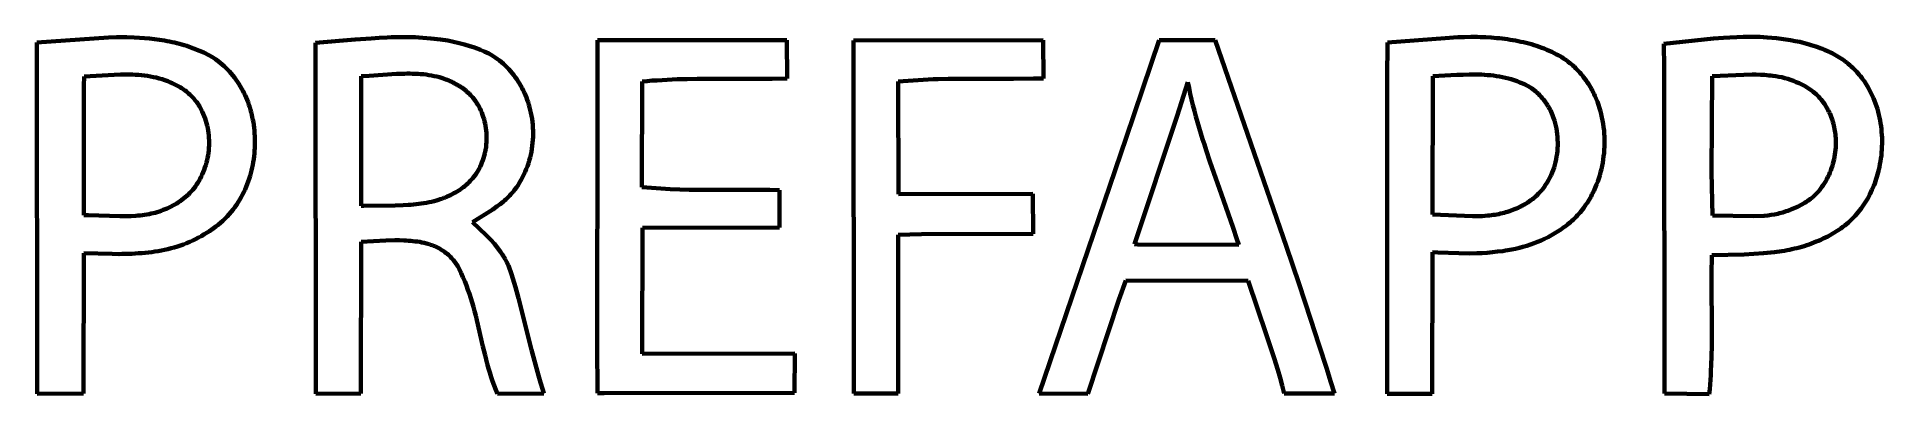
# Model space of a CAD drawing. Header units: millimetres. Extents: x 0.5 to 18.2, y 3.8 to 7.2.
import ezdxf

# ---------------------------------------------------------------- set-up
doc = ezdxf.new("R2010")
doc.units = ezdxf.units.MM
doc.layers.add('color#209bd8ff', color=7, linetype='CONTINUOUS', lineweight=100)

msp = doc.modelspace()

# ---------------------------------------------------------------- linework, layer by layer
at = {"layer": 'color#209bd8ff'}
for p, q in [((0.471, 7.166), (1.157, 7.215)), ((0.474, 3.795), (0.471, 7.166)), ((1.157, 7.215), (1.236, 7.217)), ((1.236, 7.217), (1.333, 7.216)), ((1.333, 7.216), (1.406, 7.214)), ((1.406, 7.214), (1.455, 7.212)), ((1.455, 7.212), (1.503, 7.208)), ((1.503, 7.208), (1.552, 7.204)), ((1.552, 7.204), (1.6, 7.198)), ((1.6, 7.198), (1.648, 7.192)), ((1.648, 7.192), (1.696, 7.184)), ((1.696, 7.184), (1.72, 7.18)), ((1.72, 7.18), (1.744, 7.175)), ((1.744, 7.175), (1.768, 7.17)), ((1.768, 7.17), (1.791, 7.165)), ((1.791, 7.165), (1.815, 7.159)), ((1.815, 7.159), (1.839, 7.153)), ((1.839, 7.153), (1.862, 7.146)), ((1.862, 7.146), (1.885, 7.14)), ((1.885, 7.14), (1.909, 7.133)), ((1.909, 7.133), (1.932, 7.125)), ((1.932, 7.125), (2.072, 7.07)), ((3.144, 7.162), (3.525, 7.194)), ((3.147, 3.796), (3.144, 7.162)), ((3.525, 7.194), (3.678, 7.206)), ((3.678, 7.206), (3.755, 7.21)), ((3.755, 7.21), (3.831, 7.214)), ((3.831, 7.214), (3.869, 7.216)), ((3.869, 7.216), (3.908, 7.217)), ((3.908, 7.217), (3.946, 7.217)), ((3.946, 7.217), (3.984, 7.218)), ((3.984, 7.218), (4.022, 7.218)), ((4.022, 7.218), (4.06, 7.217)), ((4.06, 7.217), (4.099, 7.216)), ((4.099, 7.216), (4.137, 7.214)), ((4.137, 7.214), (4.175, 7.212)), ((4.175, 7.212), (4.213, 7.209)), ((4.213, 7.209), (4.252, 7.206)), ((4.252, 7.206), (4.342, 7.195)), ((4.342, 7.195), (4.414, 7.184)), ((4.414, 7.184), (4.467, 7.173)), ((4.467, 7.173), (4.521, 7.161)), ((4.521, 7.161), (4.573, 7.148)), ((4.573, 7.148), (4.626, 7.132)), ((4.626, 7.132), (4.66, 7.121)), ((4.66, 7.121), (4.694, 7.108)), ((4.694, 7.108), (4.728, 7.095)), ((4.728, 7.095), (4.762, 7.081)), ((4.762, 7.081), (4.784, 7.071)), ((5.848, 7.19), (7.667, 7.187)), ((5.848, 6.489), (5.848, 7.19)), ((7.667, 7.187), (7.67, 6.82)), ((8.305, 7.186), (10.125, 7.189)), ((8.307, 3.797), (8.305, 7.186)), ((10.125, 7.189), (10.127, 6.822)), ((10.921, 6.252), (11.237, 7.188)), ((11.237, 7.188), (11.776, 7.19)), ((11.776, 7.19), (12.459, 5.206)), ((13.424, 6.819), (13.427, 7.167)), ((13.427, 7.167), (13.981, 7.209)), ((13.981, 7.209), (14.104, 7.216)), ((14.104, 7.216), (14.166, 7.218)), ((14.166, 7.218), (14.227, 7.219)), ((14.227, 7.219), (14.289, 7.219)), ((14.289, 7.219), (14.32, 7.218)), ((14.32, 7.218), (14.372, 7.216)), ((14.372, 7.216), (14.424, 7.213)), ((14.424, 7.213), (14.476, 7.209)), ((14.476, 7.209), (14.502, 7.207)), ((14.502, 7.207), (14.528, 7.204)), ((14.528, 7.204), (14.554, 7.201)), ((14.554, 7.201), (14.58, 7.197)), ((14.58, 7.197), (14.605, 7.193)), ((14.605, 7.193), (14.631, 7.189)), ((14.631, 7.189), (14.657, 7.185)), ((14.657, 7.185), (14.683, 7.18)), ((14.683, 7.18), (14.708, 7.174)), ((14.708, 7.174), (14.733, 7.168)), ((14.733, 7.168), (14.759, 7.162)), ((14.759, 7.162), (14.784, 7.156)), ((14.784, 7.156), (14.809, 7.149)), ((14.809, 7.149), (14.834, 7.141)), ((14.834, 7.141), (14.859, 7.133)), ((14.859, 7.133), (14.883, 7.125)), ((14.883, 7.125), (14.908, 7.116)), ((14.908, 7.116), (14.932, 7.107)), ((14.932, 7.107), (14.956, 7.097)), ((14.956, 7.097), (14.98, 7.087)), ((14.98, 7.087), (15.004, 7.076)), ((16.08, 7.154), (16.555, 7.203)), ((16.081, 6.923), (16.08, 7.154)), ((16.555, 7.203), (16.651, 7.211)), ((16.651, 7.211), (16.714, 7.214)), ((16.714, 7.214), (16.778, 7.217)), ((16.778, 7.217), (16.841, 7.219)), ((16.841, 7.219), (16.905, 7.22)), ((16.905, 7.22), (16.937, 7.22)), ((16.937, 7.22), (16.969, 7.219)), ((16.969, 7.219), (17.001, 7.219)), ((17.001, 7.219), (17.069, 7.215)), ((17.069, 7.215), (17.114, 7.212)), ((17.114, 7.212), (17.159, 7.208)), ((17.159, 7.208), (17.205, 7.202)), ((17.205, 7.202), (17.25, 7.196)), ((17.25, 7.196), (17.295, 7.189)), ((17.295, 7.189), (17.339, 7.18)), ((17.339, 7.18), (17.384, 7.171)), ((17.384, 7.171), (17.406, 7.166)), ((17.406, 7.166), (17.428, 7.16)), ((17.428, 7.16), (17.45, 7.154)), ((17.45, 7.154), (17.472, 7.148)), ((17.472, 7.148), (17.493, 7.141)), ((17.493, 7.141), (17.515, 7.135)), ((17.515, 7.135), (17.537, 7.127)), ((17.537, 7.127), (17.558, 7.12)), ((17.558, 7.12), (17.579, 7.112)), ((17.579, 7.112), (17.601, 7.104)), ((17.601, 7.104), (17.622, 7.095)), ((17.622, 7.095), (17.643, 7.086)), ((17.643, 7.086), (17.66, 7.079)), ((2.072, 7.07), (2.12, 7.046)), ((2.12, 7.046), (2.157, 7.025)), ((2.157, 7.025), (2.184, 7.007)), ((2.184, 7.007), (2.209, 6.988)), ((2.209, 6.988), (2.229, 6.972)), ((2.229, 6.972), (2.248, 6.956)), ((2.248, 6.956), (2.267, 6.94)), ((2.267, 6.94), (2.285, 6.923)), ((2.285, 6.923), (2.302, 6.905)), ((2.302, 6.905), (2.319, 6.887)), ((4.784, 7.071), (4.806, 7.059)), ((4.806, 7.059), (4.828, 7.047)), ((4.828, 7.047), (4.849, 7.035)), ((4.849, 7.035), (4.869, 7.021)), ((4.869, 7.021), (4.889, 7.007)), ((4.889, 7.007), (4.909, 6.992)), ((4.909, 6.992), (4.928, 6.977)), ((4.928, 6.977), (4.947, 6.961)), ((4.947, 6.961), (4.965, 6.944)), ((4.965, 6.944), (4.982, 6.927)), ((4.982, 6.927), (4.999, 6.909)), ((4.999, 6.909), (5.015, 6.891)), ((15.004, 7.076), (15.027, 7.064)), ((15.027, 7.064), (15.051, 7.052)), ((15.051, 7.052), (15.067, 7.043)), ((15.067, 7.043), (15.084, 7.034)), ((15.084, 7.034), (15.1, 7.024)), ((15.1, 7.024), (15.116, 7.014)), ((15.116, 7.014), (15.132, 7.003)), ((15.132, 7.003), (15.148, 6.992)), ((15.148, 6.992), (15.163, 6.981)), ((15.163, 6.981), (15.178, 6.969)), ((15.178, 6.969), (15.192, 6.957)), ((15.192, 6.957), (15.207, 6.944)), ((15.207, 6.944), (15.221, 6.931)), ((15.221, 6.931), (15.234, 6.918)), ((15.234, 6.918), (15.248, 6.905)), ((15.248, 6.905), (15.261, 6.891)), ((16.085, 3.799), (16.081, 6.923)), ((17.66, 7.079), (17.677, 7.071)), ((17.677, 7.071), (17.693, 7.063)), ((17.693, 7.063), (17.71, 7.054)), ((17.71, 7.054), (17.726, 7.045)), ((17.726, 7.045), (17.742, 7.036)), ((17.742, 7.036), (17.758, 7.026)), ((17.758, 7.026), (17.774, 7.016)), ((17.774, 7.016), (17.79, 7.006)), ((17.79, 7.006), (17.805, 6.995)), ((17.805, 6.995), (17.82, 6.984)), ((17.82, 6.984), (17.834, 6.973)), ((17.834, 6.973), (17.849, 6.961)), ((17.849, 6.961), (17.863, 6.949)), ((17.863, 6.949), (17.877, 6.937)), ((17.877, 6.937), (17.891, 6.924)), ((17.891, 6.924), (17.904, 6.911)), ((17.904, 6.911), (17.917, 6.898)), ((0.923, 6.749), (0.922, 5.51)), ((0.925, 6.841), (0.923, 6.749)), ((1.04, 6.847), (0.925, 6.841)), ((1.214, 6.857), (1.04, 6.847)), ((1.273, 6.859), (1.214, 6.857)), ((1.302, 6.859), (1.273, 6.859)), ((1.331, 6.859), (1.302, 6.859)), ((1.36, 6.859), (1.331, 6.859)), ((1.389, 6.858), (1.36, 6.859)), ((1.418, 6.857), (1.389, 6.858)), ((1.446, 6.855), (1.418, 6.857)), ((1.475, 6.852), (1.446, 6.855)), ((1.504, 6.849), (1.475, 6.852)), ((1.532, 6.845), (1.504, 6.849)), ((1.56, 6.84), (1.532, 6.845)), ((1.589, 6.835), (1.56, 6.84)), ((1.617, 6.829), (1.589, 6.835)), ((1.645, 6.821), (1.617, 6.829)), ((1.672, 6.813), (1.645, 6.821)), ((1.7, 6.804), (1.672, 6.813)), ((1.727, 6.794), (1.7, 6.804)), ((1.754, 6.782), (1.727, 6.794)), ((1.768, 6.777), (1.754, 6.782)), ((1.781, 6.771), (1.768, 6.777)), ((1.794, 6.764), (1.781, 6.771)), ((1.807, 6.758), (1.794, 6.764)), ((1.82, 6.751), (1.807, 6.758)), ((1.833, 6.744), (1.82, 6.751)), ((1.845, 6.736), (1.833, 6.744)), ((1.858, 6.728), (1.845, 6.736)), ((1.87, 6.72), (1.858, 6.728)), ((2.319, 6.887), (2.335, 6.869)), ((2.335, 6.869), (2.351, 6.849)), ((2.351, 6.849), (2.366, 6.83)), ((2.366, 6.83), (2.381, 6.81)), ((2.381, 6.81), (2.395, 6.79)), ((2.395, 6.79), (2.409, 6.769)), ((2.409, 6.769), (2.422, 6.748)), ((2.422, 6.748), (2.434, 6.726)), ((3.66, 6.847), (3.582, 6.843)), ((3.582, 6.843), (3.583, 5.599)), ((3.92, 6.865), (3.66, 6.847)), ((3.972, 6.867), (3.92, 6.865)), ((3.998, 6.867), (3.972, 6.867)), ((4.024, 6.868), (3.998, 6.867)), ((4.05, 6.868), (4.024, 6.868)), ((4.076, 6.867), (4.05, 6.868)), ((4.102, 6.866), (4.076, 6.867)), ((4.128, 6.865), (4.102, 6.866)), ((4.153, 6.863), (4.128, 6.865)), ((4.179, 6.861), (4.153, 6.863)), ((4.205, 6.858), (4.179, 6.861)), ((4.231, 6.854), (4.205, 6.858)), ((4.256, 6.849), (4.231, 6.854)), ((4.282, 6.844), (4.256, 6.849)), ((4.307, 6.839), (4.282, 6.844)), ((4.333, 6.832), (4.307, 6.839)), ((4.363, 6.823), (4.333, 6.832)), ((4.378, 6.818), (4.363, 6.823)), ((4.393, 6.812), (4.378, 6.818)), ((4.407, 6.807), (4.393, 6.812)), ((4.422, 6.801), (4.407, 6.807)), ((4.437, 6.794), (4.422, 6.801)), ((4.451, 6.788), (4.437, 6.794)), ((4.465, 6.781), (4.451, 6.788)), ((4.479, 6.774), (4.465, 6.781)), ((4.493, 6.766), (4.479, 6.774)), ((4.507, 6.758), (4.493, 6.766)), ((4.521, 6.75), (4.507, 6.758)), ((4.534, 6.742), (4.521, 6.75)), ((4.547, 6.733), (4.534, 6.742)), ((4.56, 6.724), (4.547, 6.733)), ((5.015, 6.891), (5.031, 6.872)), ((5.031, 6.872), (5.047, 6.853)), ((5.047, 6.853), (5.061, 6.833)), ((5.061, 6.833), (5.076, 6.813)), ((5.076, 6.813), (5.089, 6.792)), ((5.089, 6.792), (5.102, 6.772)), ((5.102, 6.772), (5.114, 6.75)), ((5.114, 6.75), (5.126, 6.729)), ((5.126, 6.729), (5.137, 6.707)), ((6.277, 6.792), (6.276, 5.779)), ((6.325, 6.796), (6.277, 6.792)), ((6.373, 6.8), (6.325, 6.796)), ((6.421, 6.803), (6.373, 6.8)), ((6.469, 6.806), (6.421, 6.803)), ((6.517, 6.809), (6.469, 6.806)), ((6.565, 6.811), (6.517, 6.809)), ((6.613, 6.813), (6.565, 6.811)), ((6.709, 6.815), (6.613, 6.813)), ((6.805, 6.817), (6.709, 6.815)), ((6.949, 6.818), (6.805, 6.817)), ((7.526, 6.818), (6.949, 6.818)), ((7.67, 6.82), (7.526, 6.818)), ((8.782, 6.795), (8.734, 6.791)), ((8.734, 6.791), (8.738, 5.711)), ((8.83, 6.799), (8.782, 6.795)), ((8.878, 6.803), (8.83, 6.799)), ((8.926, 6.806), (8.878, 6.803)), ((8.974, 6.809), (8.926, 6.806)), ((9.022, 6.811), (8.974, 6.809)), ((9.07, 6.813), (9.022, 6.811)), ((9.118, 6.814), (9.07, 6.813)), ((9.214, 6.817), (9.118, 6.814)), ((9.31, 6.818), (9.214, 6.817)), ((9.839, 6.818), (9.31, 6.818)), ((10.031, 6.82), (9.839, 6.818)), ((10.127, 6.822), (10.031, 6.82)), ((11.512, 6.786), (11.412, 6.462)), ((11.524, 6.73), (11.512, 6.786)), ((11.536, 6.675), (11.524, 6.73)), ((13.424, 3.796), (13.424, 6.819)), ((13.862, 6.842), (13.86, 5.515)), ((14.095, 6.855), (13.862, 6.842)), ((14.154, 6.857), (14.095, 6.855)), ((14.212, 6.859), (14.154, 6.857)), ((14.242, 6.859), (14.212, 6.859)), ((14.271, 6.859), (14.242, 6.859)), ((14.3, 6.859), (14.271, 6.859)), ((14.329, 6.858), (14.3, 6.859)), ((14.359, 6.856), (14.329, 6.858)), ((14.388, 6.854), (14.359, 6.856)), ((14.417, 6.852), (14.388, 6.854)), ((14.445, 6.848), (14.417, 6.852)), ((14.474, 6.844), (14.445, 6.848)), ((14.503, 6.84), (14.474, 6.844)), ((14.531, 6.834), (14.503, 6.84)), ((14.56, 6.828), (14.531, 6.834)), ((14.588, 6.821), (14.56, 6.828)), ((14.616, 6.813), (14.588, 6.821)), ((14.644, 6.804), (14.616, 6.813)), ((14.672, 6.794), (14.644, 6.804)), ((14.699, 6.783), (14.672, 6.794)), ((14.716, 6.777), (14.699, 6.783)), ((14.732, 6.77), (14.716, 6.777)), ((14.748, 6.762), (14.732, 6.77)), ((14.764, 6.754), (14.748, 6.762)), ((14.779, 6.746), (14.764, 6.754)), ((14.794, 6.737), (14.779, 6.746)), ((14.809, 6.727), (14.794, 6.737)), ((14.823, 6.717), (14.809, 6.727)), ((15.261, 6.891), (15.274, 6.877)), ((15.274, 6.877), (15.286, 6.863)), ((15.286, 6.863), (15.299, 6.848)), ((15.299, 6.848), (15.31, 6.833)), ((15.31, 6.833), (15.322, 6.818)), ((15.322, 6.818), (15.333, 6.802)), ((15.333, 6.802), (15.344, 6.787)), ((15.344, 6.787), (15.355, 6.771)), ((15.355, 6.771), (15.365, 6.755)), ((15.365, 6.755), (15.375, 6.738)), ((15.375, 6.738), (15.384, 6.722)), ((16.544, 6.844), (16.537, 5.922)), ((16.846, 6.857), (16.544, 6.844)), ((16.926, 6.858), (16.846, 6.857)), ((16.966, 6.858), (16.926, 6.858)), ((17.006, 6.857), (16.966, 6.858)), ((17.046, 6.855), (17.006, 6.857)), ((17.066, 6.853), (17.046, 6.855)), ((17.086, 6.851), (17.066, 6.853)), ((17.106, 6.849), (17.086, 6.851)), ((17.126, 6.846), (17.106, 6.849)), ((17.155, 6.842), (17.126, 6.846)), ((17.184, 6.838), (17.155, 6.842)), ((17.212, 6.832), (17.184, 6.838)), ((17.24, 6.825), (17.212, 6.832)), ((17.268, 6.817), (17.24, 6.825)), ((17.296, 6.808), (17.268, 6.817)), ((17.323, 6.798), (17.296, 6.808)), ((17.35, 6.787), (17.323, 6.798)), ((17.376, 6.775), (17.35, 6.787)), ((17.402, 6.762), (17.376, 6.775)), ((17.428, 6.749), (17.402, 6.762)), ((17.453, 6.734), (17.428, 6.749)), ((17.477, 6.718), (17.453, 6.734)), ((17.917, 6.898), (17.93, 6.884)), ((17.93, 6.884), (17.942, 6.87)), ((17.942, 6.87), (17.954, 6.856)), ((17.954, 6.856), (17.966, 6.842)), ((17.966, 6.842), (17.978, 6.827)), ((17.978, 6.827), (17.989, 6.812)), ((17.989, 6.812), (18, 6.797)), ((18, 6.797), (18.01, 6.782)), ((18.01, 6.782), (18.02, 6.766)), ((18.02, 6.766), (18.03, 6.75)), ((18.03, 6.75), (18.04, 6.734)), ((18.04, 6.734), (18.053, 6.709)), ((1.882, 6.712), (1.87, 6.72)), ((1.893, 6.704), (1.882, 6.712)), ((1.905, 6.695), (1.893, 6.704)), ((1.916, 6.686), (1.905, 6.695)), ((1.927, 6.676), (1.916, 6.686)), ((1.938, 6.667), (1.927, 6.676)), ((1.949, 6.657), (1.938, 6.667)), ((1.959, 6.647), (1.949, 6.657)), ((1.969, 6.636), (1.959, 6.647)), ((1.979, 6.625), (1.969, 6.636)), ((1.988, 6.614), (1.979, 6.625)), ((1.997, 6.603), (1.988, 6.614)), ((2.006, 6.592), (1.997, 6.603)), ((2.015, 6.58), (2.006, 6.592)), ((2.023, 6.568), (2.015, 6.58)), ((2.031, 6.556), (2.023, 6.568)), ((2.038, 6.543), (2.031, 6.556)), ((2.434, 6.726), (2.446, 6.705)), ((2.446, 6.705), (2.457, 6.683)), ((2.457, 6.683), (2.468, 6.66)), ((2.468, 6.66), (2.478, 6.638)), ((2.478, 6.638), (2.488, 6.615)), ((2.488, 6.615), (2.497, 6.592)), ((2.497, 6.592), (2.505, 6.568)), ((2.505, 6.568), (2.513, 6.545)), ((4.573, 6.714), (4.56, 6.724)), ((4.585, 6.704), (4.573, 6.714)), ((4.597, 6.694), (4.585, 6.704)), ((4.609, 6.684), (4.597, 6.694)), ((4.62, 6.673), (4.609, 6.684)), ((4.632, 6.662), (4.62, 6.673)), ((4.642, 6.65), (4.632, 6.662)), ((4.653, 6.638), (4.642, 6.65)), ((4.663, 6.626), (4.653, 6.638)), ((4.672, 6.614), (4.663, 6.626)), ((4.682, 6.601), (4.672, 6.614)), ((4.69, 6.587), (4.682, 6.601)), ((4.699, 6.574), (4.69, 6.587)), ((4.71, 6.554), (4.699, 6.574)), ((4.72, 6.535), (4.71, 6.554)), ((5.137, 6.707), (5.148, 6.684)), ((5.148, 6.684), (5.158, 6.662)), ((5.158, 6.662), (5.167, 6.639)), ((5.167, 6.639), (5.176, 6.616)), ((5.176, 6.616), (5.184, 6.593)), ((5.184, 6.593), (5.191, 6.569)), ((5.191, 6.569), (5.198, 6.546)), ((11.549, 6.62), (11.536, 6.675)), ((11.562, 6.565), (11.549, 6.62)), ((11.576, 6.511), (11.562, 6.565)), ((14.837, 6.706), (14.823, 6.717)), ((14.851, 6.695), (14.837, 6.706)), ((14.864, 6.684), (14.851, 6.695)), ((14.877, 6.672), (14.864, 6.684)), ((14.889, 6.659), (14.877, 6.672)), ((14.901, 6.646), (14.889, 6.659)), ((14.913, 6.633), (14.901, 6.646)), ((14.924, 6.62), (14.913, 6.633)), ((14.935, 6.606), (14.924, 6.62)), ((14.945, 6.592), (14.935, 6.606)), ((14.955, 6.577), (14.945, 6.592)), ((14.965, 6.562), (14.955, 6.577)), ((14.974, 6.547), (14.965, 6.562)), ((15.384, 6.722), (15.393, 6.705)), ((15.393, 6.705), (15.402, 6.688)), ((15.402, 6.688), (15.41, 6.671)), ((15.41, 6.671), (15.418, 6.654)), ((15.418, 6.654), (15.43, 6.625)), ((15.43, 6.625), (15.442, 6.596)), ((15.442, 6.596), (15.453, 6.567)), ((15.453, 6.567), (15.462, 6.537)), ((17.501, 6.702), (17.477, 6.718)), ((17.513, 6.693), (17.501, 6.702)), ((17.526, 6.682), (17.513, 6.693)), ((17.54, 6.67), (17.526, 6.682)), ((17.552, 6.658), (17.54, 6.67)), ((17.565, 6.646), (17.552, 6.658)), ((17.577, 6.633), (17.565, 6.646)), ((17.588, 6.62), (17.577, 6.633)), ((17.599, 6.606), (17.588, 6.62)), ((17.609, 6.592), (17.599, 6.606)), ((17.62, 6.578), (17.609, 6.592)), ((17.629, 6.563), (17.62, 6.578)), ((17.638, 6.549), (17.629, 6.563)), ((18.053, 6.709), (18.066, 6.684)), ((18.066, 6.684), (18.078, 6.659)), ((18.078, 6.659), (18.09, 6.633)), ((18.09, 6.633), (18.1, 6.607)), ((18.1, 6.607), (18.11, 6.581)), ((18.11, 6.581), (18.119, 6.554)), ((18.119, 6.554), (18.128, 6.528)), ((2.045, 6.53), (2.038, 6.543)), ((2.052, 6.517), (2.045, 6.53)), ((2.058, 6.504), (2.052, 6.517)), ((2.068, 6.482), (2.058, 6.504)), ((2.077, 6.46), (2.068, 6.482)), ((2.085, 6.438), (2.077, 6.46)), ((2.093, 6.415), (2.085, 6.438)), ((2.1, 6.392), (2.093, 6.415)), ((2.105, 6.369), (2.1, 6.392)), ((2.513, 6.545), (2.52, 6.521)), ((2.52, 6.521), (2.527, 6.497)), ((2.527, 6.497), (2.533, 6.473)), ((2.533, 6.473), (2.538, 6.449)), ((2.538, 6.449), (2.543, 6.424)), ((2.543, 6.424), (2.548, 6.4)), ((2.548, 6.4), (2.551, 6.376)), ((2.551, 6.376), (2.555, 6.348)), ((4.73, 6.515), (4.72, 6.535)), ((4.739, 6.494), (4.73, 6.515)), ((4.747, 6.473), (4.739, 6.494)), ((4.754, 6.452), (4.747, 6.473)), ((4.761, 6.431), (4.754, 6.452)), ((4.766, 6.409), (4.761, 6.431)), ((4.772, 6.388), (4.766, 6.409)), ((4.776, 6.366), (4.772, 6.388)), ((5.198, 6.546), (5.205, 6.518)), ((5.205, 6.518), (5.211, 6.49)), ((5.211, 6.49), (5.217, 6.461)), ((5.217, 6.461), (5.222, 6.433)), ((5.222, 6.433), (5.226, 6.404)), ((5.226, 6.404), (5.228, 6.376)), ((5.228, 6.376), (5.23, 6.347)), ((5.846, 4.268), (5.848, 6.489)), ((11.412, 6.462), (11, 5.23)), ((11.591, 6.456), (11.576, 6.511)), ((11.606, 6.402), (11.591, 6.456)), ((11.622, 6.348), (11.606, 6.402)), ((14.982, 6.532), (14.974, 6.547)), ((14.991, 6.516), (14.982, 6.532)), ((14.998, 6.5), (14.991, 6.516)), ((15.005, 6.484), (14.998, 6.5)), ((15.012, 6.468), (15.005, 6.484)), ((15.018, 6.451), (15.012, 6.468)), ((15.024, 6.435), (15.018, 6.451)), ((15.029, 6.418), (15.024, 6.435)), ((15.036, 6.392), (15.029, 6.418)), ((15.043, 6.366), (15.036, 6.392)), ((15.462, 6.537), (15.471, 6.507)), ((15.471, 6.507), (15.479, 6.477)), ((15.479, 6.477), (15.486, 6.447)), ((15.486, 6.447), (15.492, 6.416)), ((15.492, 6.416), (15.498, 6.385)), ((15.498, 6.385), (15.502, 6.354)), ((17.647, 6.533), (17.638, 6.549)), ((17.655, 6.518), (17.647, 6.533)), ((17.663, 6.502), (17.655, 6.518)), ((17.671, 6.487), (17.663, 6.502)), ((17.678, 6.471), (17.671, 6.487)), ((17.684, 6.454), (17.678, 6.471)), ((17.69, 6.438), (17.684, 6.454)), ((17.696, 6.421), (17.69, 6.438)), ((17.701, 6.404), (17.696, 6.421)), ((17.706, 6.387), (17.701, 6.404)), ((17.71, 6.37), (17.706, 6.387)), ((18.128, 6.528), (18.135, 6.501)), ((18.135, 6.501), (18.142, 6.473)), ((18.142, 6.473), (18.149, 6.446)), ((18.149, 6.446), (18.154, 6.419)), ((18.154, 6.419), (18.159, 6.391)), ((18.159, 6.391), (18.163, 6.363)), ((2.11, 6.345), (2.105, 6.369)), ((2.115, 6.322), (2.11, 6.345)), ((2.118, 6.298), (2.115, 6.322)), ((2.121, 6.274), (2.118, 6.298)), ((2.122, 6.25), (2.121, 6.274)), ((2.123, 6.226), (2.122, 6.25)), ((2.124, 6.202), (2.123, 6.226)), ((2.123, 6.179), (2.124, 6.202)), ((2.555, 6.348), (2.558, 6.321)), ((2.558, 6.321), (2.56, 6.294)), ((2.56, 6.294), (2.562, 6.266)), ((2.562, 6.266), (2.563, 6.239)), ((2.563, 6.239), (2.563, 6.211)), ((2.563, 6.211), (2.563, 6.184)), ((4.779, 6.344), (4.776, 6.366)), ((4.782, 6.322), (4.779, 6.344)), ((4.784, 6.299), (4.782, 6.322)), ((4.783, 6.188), (4.785, 6.21)), ((4.785, 6.277), (4.784, 6.299)), ((4.786, 6.255), (4.785, 6.277)), ((4.785, 6.21), (4.786, 6.232)), ((4.786, 6.232), (4.786, 6.255)), ((5.227, 6.203), (5.224, 6.174)), ((5.23, 6.232), (5.227, 6.203)), ((5.23, 6.347), (5.232, 6.318)), ((5.231, 6.26), (5.23, 6.232)), ((5.232, 6.289), (5.231, 6.26)), ((5.232, 6.318), (5.232, 6.289)), ((10.087, 3.797), (10.921, 6.252)), ((11.638, 6.294), (11.622, 6.348)), ((11.655, 6.24), (11.638, 6.294)), ((11.672, 6.186), (11.655, 6.24)), ((15.048, 6.34), (15.043, 6.366)), ((15.053, 6.314), (15.048, 6.34)), ((15.056, 6.287), (15.053, 6.314)), ((15.059, 6.26), (15.056, 6.287)), ((15.06, 6.233), (15.059, 6.26)), ((15.061, 6.206), (15.06, 6.233)), ((15.061, 6.179), (15.061, 6.206)), ((15.502, 6.354), (15.506, 6.323)), ((15.506, 6.323), (15.508, 6.292)), ((15.508, 6.292), (15.51, 6.261)), ((15.51, 6.261), (15.511, 6.23)), ((15.511, 6.199), (15.51, 6.167)), ((15.511, 6.23), (15.511, 6.199)), ((17.714, 6.353), (17.71, 6.37)), ((17.717, 6.336), (17.714, 6.353)), ((17.72, 6.319), (17.717, 6.336)), ((17.723, 6.302), (17.72, 6.319)), ((17.725, 6.284), (17.723, 6.302)), ((17.727, 6.267), (17.725, 6.284)), ((17.728, 6.249), (17.727, 6.267)), ((17.729, 6.227), (17.728, 6.249)), ((17.729, 6.204), (17.729, 6.227)), ((17.729, 6.182), (17.729, 6.204)), ((18.163, 6.363), (18.167, 6.335)), ((18.167, 6.335), (18.169, 6.307)), ((18.169, 6.307), (18.171, 6.279)), ((18.171, 6.279), (18.173, 6.251)), ((18.173, 6.251), (18.173, 6.223)), ((18.173, 6.223), (18.173, 6.195)), ((2.098, 6.013), (2.104, 6.036)), ((2.104, 6.036), (2.109, 6.06)), ((2.109, 6.06), (2.113, 6.083)), ((2.113, 6.083), (2.117, 6.107)), ((2.117, 6.107), (2.12, 6.131)), ((2.12, 6.131), (2.122, 6.155)), ((2.122, 6.155), (2.123, 6.179)), ((2.547, 6.019), (2.542, 5.992)), ((2.552, 6.046), (2.547, 6.019)), ((2.555, 6.074), (2.552, 6.046)), ((2.558, 6.101), (2.555, 6.074)), ((2.56, 6.128), (2.558, 6.101)), ((2.562, 6.156), (2.56, 6.128)), ((2.563, 6.184), (2.562, 6.156)), ((4.741, 6.015), (4.749, 6.036)), ((4.749, 6.036), (4.756, 6.057)), ((4.756, 6.057), (4.762, 6.078)), ((4.762, 6.078), (4.768, 6.1)), ((4.768, 6.1), (4.773, 6.122)), ((4.773, 6.122), (4.777, 6.144)), ((4.777, 6.144), (4.78, 6.166)), ((4.78, 6.166), (4.783, 6.188)), ((5.194, 6.033), (5.186, 6.006)), ((5.202, 6.061), (5.194, 6.033)), ((5.209, 6.089), (5.202, 6.061)), ((5.215, 6.117), (5.209, 6.089)), ((5.22, 6.146), (5.215, 6.117)), ((5.224, 6.174), (5.22, 6.146)), ((11.689, 6.132), (11.672, 6.186)), ((11.725, 6.025), (11.689, 6.132)), ((11.855, 5.652), (11.725, 6.025)), ((15.034, 5.993), (15.04, 6.019)), ((15.04, 6.019), (15.046, 6.046)), ((15.046, 6.046), (15.051, 6.072)), ((15.051, 6.072), (15.055, 6.099)), ((15.055, 6.099), (15.058, 6.126)), ((15.058, 6.126), (15.06, 6.153)), ((15.06, 6.153), (15.061, 6.179)), ((15.498, 6.043), (15.493, 6.012)), ((15.502, 6.074), (15.498, 6.043)), ((15.506, 6.105), (15.502, 6.074)), ((15.508, 6.136), (15.506, 6.105)), ((15.51, 6.167), (15.508, 6.136)), ((17.702, 6.003), (17.708, 6.025)), ((17.708, 6.025), (17.713, 6.047)), ((17.713, 6.047), (17.717, 6.069)), ((17.717, 6.069), (17.721, 6.092)), ((17.721, 6.092), (17.724, 6.114)), ((17.724, 6.114), (17.726, 6.137)), ((17.726, 6.137), (17.728, 6.159)), ((17.728, 6.159), (17.729, 6.182)), ((18.158, 6.027), (18.153, 5.999)), ((18.162, 6.054), (18.158, 6.027)), ((18.166, 6.082), (18.162, 6.054)), ((18.169, 6.11), (18.166, 6.082)), ((18.171, 6.138), (18.169, 6.11)), ((18.172, 6.167), (18.171, 6.138)), ((18.173, 6.195), (18.172, 6.167)), ((2.025, 5.836), (2.037, 5.857)), ((2.037, 5.857), (2.048, 5.879)), ((2.048, 5.879), (2.058, 5.9)), ((2.058, 5.9), (2.068, 5.922)), ((2.068, 5.922), (2.076, 5.944)), ((2.076, 5.944), (2.084, 5.967)), ((2.084, 5.967), (2.092, 5.99)), ((2.092, 5.99), (2.098, 6.013)), ((2.508, 5.859), (2.499, 5.833)), ((2.516, 5.885), (2.508, 5.859)), ((2.523, 5.911), (2.516, 5.885)), ((2.53, 5.938), (2.523, 5.911)), ((2.537, 5.965), (2.53, 5.938)), ((2.542, 5.992), (2.537, 5.965)), ((4.629, 5.838), (4.641, 5.851)), ((4.641, 5.851), (4.653, 5.864)), ((4.653, 5.864), (4.664, 5.878)), ((4.664, 5.878), (4.675, 5.893)), ((4.675, 5.893), (4.685, 5.907)), ((4.685, 5.907), (4.695, 5.923)), ((4.695, 5.923), (4.704, 5.938)), ((4.704, 5.938), (4.713, 5.954)), ((4.713, 5.954), (4.723, 5.974)), ((4.723, 5.974), (4.733, 5.994)), ((4.733, 5.994), (4.741, 6.015)), ((5.117, 5.848), (5.102, 5.823)), ((5.131, 5.873), (5.117, 5.848)), ((5.143, 5.899), (5.131, 5.873)), ((5.155, 5.925), (5.143, 5.899)), ((5.166, 5.952), (5.155, 5.925)), ((5.177, 5.979), (5.166, 5.952)), ((5.186, 6.006), (5.177, 5.979)), ((14.96, 5.822), (14.973, 5.845)), ((14.973, 5.845), (14.986, 5.869)), ((14.986, 5.869), (14.997, 5.893)), ((14.997, 5.893), (15.008, 5.917)), ((15.008, 5.917), (15.017, 5.942)), ((15.017, 5.942), (15.026, 5.968)), ((15.026, 5.968), (15.034, 5.993)), ((15.455, 5.861), (15.445, 5.831)), ((15.464, 5.891), (15.455, 5.861)), ((15.473, 5.921), (15.464, 5.891)), ((15.48, 5.951), (15.473, 5.921)), ((15.487, 5.981), (15.48, 5.951)), ((15.493, 6.012), (15.487, 5.981)), ((16.537, 5.922), (16.545, 5.507)), ((17.633, 5.836), (17.644, 5.856)), ((17.644, 5.856), (17.654, 5.876)), ((17.654, 5.876), (17.664, 5.896)), ((17.664, 5.896), (17.673, 5.917)), ((17.673, 5.917), (17.681, 5.938)), ((17.681, 5.938), (17.689, 5.96)), ((17.689, 5.96), (17.696, 5.981)), ((17.696, 5.981), (17.702, 6.003)), ((18.117, 5.857), (18.11, 5.835)), ((18.124, 5.878), (18.117, 5.857)), ((18.13, 5.9), (18.124, 5.878)), ((18.136, 5.922), (18.13, 5.9)), ((18.142, 5.944), (18.136, 5.922)), ((18.148, 5.972), (18.142, 5.944)), ((18.153, 5.999), (18.148, 5.972)), ((1.863, 5.656), (1.879, 5.668)), ((1.879, 5.668), (1.895, 5.681)), ((1.895, 5.681), (1.91, 5.695)), ((1.91, 5.695), (1.925, 5.709)), ((1.925, 5.709), (1.939, 5.723)), ((1.939, 5.723), (1.953, 5.738)), ((1.953, 5.738), (1.967, 5.753)), ((1.967, 5.753), (1.98, 5.769)), ((1.98, 5.769), (1.992, 5.785)), ((1.992, 5.785), (2.004, 5.802)), ((2.004, 5.802), (2.015, 5.819)), ((2.015, 5.819), (2.025, 5.836)), ((2.431, 5.682), (2.417, 5.658)), ((2.444, 5.707), (2.431, 5.682)), ((2.456, 5.731), (2.444, 5.707)), ((2.468, 5.756), (2.456, 5.731)), ((2.479, 5.781), (2.468, 5.756)), ((2.489, 5.807), (2.479, 5.781)), ((2.499, 5.833), (2.489, 5.807)), ((4.34, 5.662), (4.357, 5.667)), ((4.357, 5.667), (4.374, 5.674)), ((4.374, 5.674), (4.391, 5.68)), ((4.391, 5.68), (4.407, 5.687)), ((4.407, 5.687), (4.424, 5.695)), ((4.424, 5.695), (4.44, 5.702)), ((4.44, 5.702), (4.456, 5.71)), ((4.456, 5.71), (4.472, 5.719)), ((4.472, 5.719), (4.488, 5.728)), ((4.488, 5.728), (4.503, 5.737)), ((4.503, 5.737), (4.519, 5.747)), ((4.519, 5.747), (4.534, 5.757)), ((4.534, 5.757), (4.548, 5.767)), ((4.548, 5.767), (4.563, 5.778)), ((4.563, 5.778), (4.577, 5.789)), ((4.577, 5.789), (4.59, 5.801)), ((4.59, 5.801), (4.604, 5.813)), ((4.604, 5.813), (4.617, 5.825)), ((4.617, 5.825), (4.629, 5.838)), ((4.982, 5.673), (4.969, 5.661)), ((4.995, 5.685), (4.982, 5.673)), ((5.007, 5.698), (4.995, 5.685)), ((5.019, 5.711), (5.007, 5.698)), ((5.031, 5.724), (5.019, 5.711)), ((5.043, 5.737), (5.031, 5.724)), ((5.054, 5.751), (5.043, 5.737)), ((5.071, 5.774), (5.054, 5.751)), ((5.087, 5.798), (5.071, 5.774)), ((5.102, 5.823), (5.087, 5.798)), ((6.276, 5.779), (6.322, 5.775)), ((6.322, 5.775), (6.367, 5.771)), ((6.367, 5.771), (6.412, 5.768)), ((6.412, 5.768), (6.458, 5.765)), ((6.458, 5.765), (6.503, 5.762)), ((6.503, 5.762), (6.548, 5.759)), ((6.548, 5.759), (6.639, 5.756)), ((6.639, 5.756), (6.73, 5.753)), ((6.73, 5.753), (6.867, 5.751)), ((6.867, 5.751), (7.504, 5.751)), ((7.504, 5.751), (7.594, 5.75)), ((7.594, 5.75), (7.596, 5.391)), ((8.738, 5.711), (10.025, 5.713)), ((10.025, 5.713), (10.028, 5.331)), ((14.818, 5.663), (14.832, 5.673)), ((14.832, 5.673), (14.846, 5.685)), ((14.846, 5.685), (14.859, 5.696)), ((14.859, 5.696), (14.878, 5.716)), ((14.878, 5.716), (14.896, 5.735)), ((14.896, 5.735), (14.914, 5.756)), ((14.914, 5.756), (14.93, 5.777)), ((14.93, 5.777), (14.945, 5.799)), ((14.945, 5.799), (14.96, 5.822)), ((15.372, 5.673), (15.363, 5.657)), ((15.381, 5.689), (15.372, 5.673)), ((15.39, 5.706), (15.381, 5.689)), ((15.398, 5.723), (15.39, 5.706)), ((15.407, 5.739), (15.398, 5.723)), ((15.414, 5.756), (15.407, 5.739)), ((15.422, 5.773), (15.414, 5.756)), ((15.434, 5.802), (15.422, 5.773)), ((15.445, 5.831), (15.434, 5.802)), ((17.473, 5.656), (17.487, 5.666)), ((17.487, 5.666), (17.504, 5.68)), ((17.504, 5.68), (17.521, 5.695)), ((17.521, 5.695), (17.538, 5.711)), ((17.538, 5.711), (17.553, 5.727)), ((17.553, 5.727), (17.568, 5.744)), ((17.568, 5.744), (17.583, 5.762)), ((17.583, 5.762), (17.596, 5.78)), ((17.596, 5.78), (17.609, 5.798)), ((17.609, 5.798), (17.621, 5.817)), ((17.621, 5.817), (17.633, 5.836)), ((18.035, 5.669), (18.023, 5.65)), ((18.046, 5.689), (18.035, 5.669)), ((18.056, 5.709), (18.046, 5.689)), ((18.066, 5.73), (18.056, 5.709)), ((18.076, 5.751), (18.066, 5.73)), ((18.085, 5.771), (18.076, 5.751)), ((18.094, 5.792), (18.085, 5.771)), ((18.102, 5.814), (18.094, 5.792)), ((18.11, 5.835), (18.102, 5.814)), ((0.922, 5.51), (0.966, 5.509)), ((0.966, 5.509), (1.268, 5.499)), ((1.268, 5.499), (1.333, 5.5)), ((1.333, 5.5), (1.376, 5.501)), ((1.376, 5.501), (1.419, 5.504)), ((1.419, 5.504), (1.441, 5.505)), ((1.441, 5.505), (1.462, 5.507)), ((1.462, 5.507), (1.484, 5.51)), ((1.484, 5.51), (1.505, 5.513)), ((1.505, 5.513), (1.526, 5.516)), ((1.526, 5.516), (1.548, 5.52)), ((1.548, 5.52), (1.568, 5.524)), ((1.568, 5.524), (1.587, 5.528)), ((1.587, 5.528), (1.607, 5.533)), ((1.607, 5.533), (1.626, 5.539)), ((1.626, 5.539), (1.646, 5.545)), ((1.646, 5.545), (1.665, 5.551)), ((1.665, 5.551), (1.684, 5.559)), ((1.684, 5.559), (1.703, 5.566)), ((1.703, 5.566), (1.722, 5.574)), ((1.722, 5.574), (1.741, 5.583)), ((1.741, 5.583), (1.759, 5.592)), ((1.759, 5.592), (1.777, 5.601)), ((1.777, 5.601), (1.795, 5.611)), ((1.795, 5.611), (1.813, 5.622)), ((1.813, 5.622), (1.83, 5.633)), ((1.83, 5.633), (1.847, 5.644)), ((1.847, 5.644), (1.863, 5.656)), ((2.297, 5.497), (2.276, 5.476)), ((2.317, 5.518), (2.297, 5.497)), ((2.336, 5.541), (2.317, 5.518)), ((2.354, 5.564), (2.336, 5.541)), ((2.371, 5.587), (2.354, 5.564)), ((2.388, 5.612), (2.371, 5.587)), ((2.403, 5.635), (2.388, 5.612)), ((2.417, 5.658), (2.403, 5.635)), ((3.583, 5.599), (3.608, 5.599)), ((3.608, 5.599), (3.909, 5.601)), ((3.909, 5.601), (3.984, 5.604)), ((3.984, 5.604), (4.034, 5.607)), ((4.034, 5.607), (4.059, 5.609)), ((4.059, 5.609), (4.084, 5.611)), ((4.084, 5.611), (4.109, 5.614)), ((4.109, 5.614), (4.134, 5.617)), ((4.134, 5.617), (4.159, 5.62)), ((4.159, 5.62), (4.184, 5.624)), ((4.184, 5.624), (4.208, 5.628)), ((4.208, 5.628), (4.233, 5.633)), ((4.233, 5.633), (4.257, 5.638)), ((4.257, 5.638), (4.282, 5.644)), ((4.282, 5.644), (4.306, 5.651)), ((4.306, 5.651), (4.323, 5.656)), ((4.323, 5.656), (4.34, 5.662)), ((4.844, 5.564), (4.651, 5.441)), ((4.887, 5.595), (4.844, 5.564)), ((4.915, 5.616), (4.887, 5.595)), ((4.943, 5.638), (4.915, 5.616)), ((4.956, 5.65), (4.943, 5.638)), ((4.969, 5.661), (4.956, 5.65)), ((11.948, 5.386), (11.855, 5.652)), ((13.86, 5.515), (14.244, 5.499)), ((14.244, 5.499), (14.335, 5.501)), ((14.335, 5.501), (14.39, 5.505)), ((14.39, 5.505), (14.407, 5.506)), ((14.407, 5.506), (14.425, 5.508)), ((14.425, 5.508), (14.443, 5.511)), ((14.443, 5.511), (14.46, 5.513)), ((14.46, 5.513), (14.478, 5.516)), ((14.478, 5.516), (14.495, 5.52)), ((14.495, 5.52), (14.513, 5.524)), ((14.513, 5.524), (14.53, 5.528)), ((14.53, 5.528), (14.547, 5.532)), ((14.547, 5.532), (14.564, 5.537)), ((14.564, 5.537), (14.581, 5.542)), ((14.581, 5.542), (14.598, 5.548)), ((14.598, 5.548), (14.615, 5.553)), ((14.615, 5.553), (14.632, 5.56)), ((14.632, 5.56), (14.648, 5.566)), ((14.648, 5.566), (14.665, 5.573)), ((14.665, 5.573), (14.681, 5.58)), ((14.681, 5.58), (14.697, 5.588)), ((14.697, 5.588), (14.713, 5.596)), ((14.713, 5.596), (14.728, 5.605)), ((14.728, 5.605), (14.744, 5.613)), ((14.744, 5.613), (14.759, 5.622)), ((14.759, 5.622), (14.774, 5.632)), ((14.774, 5.632), (14.789, 5.642)), ((14.789, 5.642), (14.803, 5.652)), ((14.803, 5.652), (14.818, 5.663)), ((15.238, 5.494), (15.225, 5.481)), ((15.251, 5.508), (15.238, 5.494)), ((15.264, 5.522), (15.251, 5.508)), ((15.276, 5.536), (15.264, 5.522)), ((15.288, 5.55), (15.276, 5.536)), ((15.299, 5.565), (15.288, 5.55)), ((15.311, 5.58), (15.299, 5.565)), ((15.322, 5.595), (15.311, 5.58)), ((15.332, 5.61), (15.322, 5.595)), ((15.343, 5.625), (15.332, 5.61)), ((15.353, 5.641), (15.343, 5.625)), ((15.363, 5.657), (15.353, 5.641)), ((16.545, 5.507), (16.94, 5.5)), ((16.94, 5.5), (17.043, 5.504)), ((17.043, 5.504), (17.076, 5.507)), ((17.076, 5.507), (17.108, 5.511)), ((17.108, 5.511), (17.141, 5.517)), ((17.141, 5.517), (17.173, 5.523)), ((17.173, 5.523), (17.189, 5.527)), ((17.189, 5.527), (17.205, 5.531)), ((17.205, 5.531), (17.221, 5.536)), ((17.221, 5.536), (17.237, 5.541)), ((17.237, 5.541), (17.253, 5.546)), ((17.253, 5.546), (17.268, 5.551)), ((17.268, 5.551), (17.284, 5.557)), ((17.284, 5.557), (17.299, 5.562)), ((17.299, 5.562), (17.315, 5.569)), ((17.315, 5.569), (17.33, 5.575)), ((17.33, 5.575), (17.345, 5.582)), ((17.345, 5.582), (17.36, 5.589)), ((17.36, 5.589), (17.374, 5.596)), ((17.374, 5.596), (17.389, 5.604)), ((17.389, 5.604), (17.403, 5.612)), ((17.403, 5.612), (17.418, 5.62)), ((17.418, 5.62), (17.432, 5.629)), ((17.432, 5.629), (17.446, 5.638)), ((17.446, 5.638), (17.46, 5.647)), ((17.46, 5.647), (17.473, 5.656)), ((17.915, 5.504), (17.9, 5.487)), ((17.93, 5.521), (17.915, 5.504)), ((17.945, 5.538), (17.93, 5.521)), ((17.959, 5.556), (17.945, 5.538)), ((17.973, 5.574), (17.959, 5.556)), ((17.986, 5.592), (17.973, 5.574)), ((17.999, 5.611), (17.986, 5.592)), ((18.011, 5.63), (17.999, 5.611)), ((18.023, 5.65), (18.011, 5.63)), ((2.077, 5.326), (2.05, 5.309)), ((2.09, 5.333), (2.077, 5.326)), ((2.128, 5.356), (2.09, 5.333)), ((2.164, 5.381), (2.128, 5.356)), ((2.188, 5.399), (2.164, 5.381)), ((2.211, 5.417), (2.188, 5.399)), ((2.233, 5.436), (2.211, 5.417)), ((2.255, 5.455), (2.233, 5.436)), ((2.276, 5.476), (2.255, 5.455)), ((4.651, 5.441), (4.782, 5.318)), ((4.782, 5.318), (4.827, 5.271)), ((6.28, 5.387), (6.279, 4.18)), ((7.596, 5.391), (6.28, 5.387)), ((8.957, 5.327), (8.734, 5.321)), ((8.734, 5.321), (8.735, 3.797)), ((10.028, 5.331), (8.957, 5.327)), ((11.983, 5.279), (11.948, 5.386)), ((15.001, 5.316), (14.969, 5.299)), ((15.033, 5.335), (15.001, 5.316)), ((15.049, 5.345), (15.033, 5.335)), ((15.065, 5.355), (15.049, 5.345)), ((15.08, 5.365), (15.065, 5.355)), ((15.096, 5.375), (15.08, 5.365)), ((15.111, 5.386), (15.096, 5.375)), ((15.126, 5.396), (15.111, 5.386)), ((15.141, 5.408), (15.126, 5.396)), ((15.156, 5.419), (15.141, 5.408)), ((15.17, 5.431), (15.156, 5.419)), ((15.185, 5.443), (15.17, 5.431)), ((15.198, 5.455), (15.185, 5.443)), ((15.212, 5.468), (15.198, 5.455)), ((15.225, 5.481), (15.212, 5.468)), ((17.674, 5.318), (17.652, 5.306)), ((17.695, 5.33), (17.674, 5.318)), ((17.716, 5.342), (17.695, 5.33)), ((17.737, 5.355), (17.716, 5.342)), ((17.758, 5.368), (17.737, 5.355)), ((17.778, 5.382), (17.758, 5.368)), ((17.798, 5.396), (17.778, 5.382)), ((17.816, 5.41), (17.798, 5.396)), ((17.834, 5.425), (17.816, 5.41)), ((17.851, 5.439), (17.834, 5.425)), ((17.868, 5.455), (17.851, 5.439)), ((17.884, 5.471), (17.868, 5.455)), ((17.9, 5.487), (17.884, 5.471)), ((0.923, 5.146), (0.92, 3.798)), ((1.194, 5.137), (0.923, 5.146)), ((1.257, 5.136), (1.194, 5.137)), ((1.288, 5.137), (1.257, 5.136)), ((1.32, 5.137), (1.288, 5.137)), ((1.351, 5.138), (1.32, 5.137)), ((1.383, 5.139), (1.351, 5.138)), ((1.415, 5.141), (1.383, 5.139)), ((1.446, 5.143), (1.415, 5.141)), ((1.478, 5.145), (1.446, 5.143)), ((1.51, 5.148), (1.478, 5.145)), ((1.541, 5.151), (1.51, 5.148)), ((1.573, 5.155), (1.541, 5.151)), ((1.604, 5.16), (1.573, 5.155)), ((1.635, 5.165), (1.604, 5.16)), ((1.666, 5.171), (1.635, 5.165)), ((1.697, 5.177), (1.666, 5.171)), ((1.728, 5.184), (1.697, 5.177)), ((1.759, 5.191), (1.728, 5.184)), ((1.789, 5.2), (1.759, 5.191)), ((1.819, 5.209), (1.789, 5.2)), ((1.849, 5.219), (1.819, 5.209)), ((1.879, 5.229), (1.849, 5.219)), ((1.908, 5.24), (1.879, 5.229)), ((1.937, 5.252), (1.908, 5.24)), ((1.966, 5.265), (1.937, 5.252)), ((1.994, 5.279), (1.966, 5.265)), ((2.022, 5.294), (1.994, 5.279)), ((2.05, 5.309), (2.022, 5.294)), ((3.581, 5.254), (3.58, 3.797)), ((3.819, 5.266), (3.581, 5.254)), ((3.906, 5.268), (3.819, 5.266)), ((3.95, 5.268), (3.906, 5.268)), ((3.993, 5.267), (3.95, 5.268)), ((4.015, 5.266), (3.993, 5.267)), ((4.036, 5.264), (4.015, 5.266)), ((4.058, 5.263), (4.036, 5.264)), ((4.079, 5.261), (4.058, 5.263)), ((4.101, 5.258), (4.079, 5.261)), ((4.122, 5.255), (4.101, 5.258)), ((4.144, 5.252), (4.122, 5.255)), ((4.165, 5.248), (4.144, 5.252)), ((4.186, 5.243), (4.165, 5.248)), ((4.208, 5.238), (4.186, 5.243)), ((4.221, 5.234), (4.208, 5.238)), ((4.235, 5.231), (4.221, 5.234)), ((4.248, 5.226), (4.235, 5.231)), ((4.262, 5.222), (4.248, 5.226)), ((4.275, 5.216), (4.262, 5.222)), ((4.288, 5.211), (4.275, 5.216)), ((4.301, 5.205), (4.288, 5.211)), ((4.314, 5.199), (4.301, 5.205)), ((4.327, 5.192), (4.314, 5.199)), ((4.339, 5.185), (4.327, 5.192)), ((4.351, 5.178), (4.339, 5.185)), ((4.363, 5.171), (4.351, 5.178)), ((4.375, 5.163), (4.363, 5.171)), ((4.386, 5.154), (4.375, 5.163)), ((4.397, 5.146), (4.386, 5.154)), ((4.408, 5.137), (4.397, 5.146)), ((4.419, 5.128), (4.408, 5.137)), ((4.827, 5.271), (4.86, 5.235)), ((4.86, 5.235), (4.88, 5.209)), ((4.88, 5.209), (4.9, 5.184)), ((4.9, 5.184), (4.92, 5.157)), ((4.92, 5.157), (4.938, 5.13)), ((11, 5.23), (11.034, 5.229)), ((11.034, 5.229), (12.001, 5.225)), ((12.001, 5.225), (11.983, 5.279)), ((12.459, 5.206), (12.577, 4.855)), ((13.861, 5.153), (13.858, 3.795)), ((13.911, 5.15), (13.861, 5.153)), ((14.111, 5.143), (13.911, 5.15)), ((14.211, 5.142), (14.111, 5.143)), ((14.286, 5.144), (14.211, 5.142)), ((14.336, 5.146), (14.286, 5.144)), ((14.385, 5.149), (14.336, 5.146)), ((14.435, 5.154), (14.385, 5.149)), ((14.485, 5.159), (14.435, 5.154)), ((14.535, 5.165), (14.485, 5.159)), ((14.559, 5.169), (14.535, 5.165)), ((14.584, 5.173), (14.559, 5.169)), ((14.62, 5.18), (14.584, 5.173)), ((14.657, 5.187), (14.62, 5.18)), ((14.693, 5.196), (14.657, 5.187)), ((14.728, 5.205), (14.693, 5.196)), ((14.764, 5.215), (14.728, 5.205)), ((14.799, 5.227), (14.764, 5.215)), ((14.834, 5.239), (14.799, 5.227)), ((14.868, 5.253), (14.834, 5.239)), ((14.902, 5.267), (14.868, 5.253)), ((14.936, 5.282), (14.902, 5.267)), ((14.969, 5.299), (14.936, 5.282)), ((17.036, 5.144), (16.85, 5.132)), ((17.14, 5.154), (17.036, 5.144)), ((17.164, 5.157), (17.14, 5.154)), ((17.188, 5.16), (17.164, 5.157)), ((17.212, 5.164), (17.188, 5.16)), ((17.236, 5.168), (17.212, 5.164)), ((17.261, 5.172), (17.236, 5.168)), ((17.285, 5.177), (17.261, 5.172)), ((17.308, 5.182), (17.285, 5.177)), ((17.332, 5.188), (17.308, 5.182)), ((17.356, 5.193), (17.332, 5.188)), ((17.38, 5.2), (17.356, 5.193)), ((17.403, 5.206), (17.38, 5.2)), ((17.427, 5.213), (17.403, 5.206)), ((17.45, 5.221), (17.427, 5.213)), ((17.473, 5.229), (17.45, 5.221)), ((17.496, 5.237), (17.473, 5.229)), ((17.519, 5.246), (17.496, 5.237)), ((17.542, 5.255), (17.519, 5.246)), ((17.564, 5.264), (17.542, 5.255)), ((17.586, 5.274), (17.564, 5.264)), ((17.609, 5.284), (17.586, 5.274)), ((17.631, 5.295), (17.609, 5.284)), ((17.652, 5.306), (17.631, 5.295)), ((4.43, 5.118), (4.419, 5.128)), ((4.44, 5.108), (4.43, 5.118)), ((4.449, 5.098), (4.44, 5.108)), ((4.459, 5.088), (4.449, 5.098)), ((4.468, 5.077), (4.459, 5.088)), ((4.477, 5.066), (4.468, 5.077)), ((4.485, 5.054), (4.477, 5.066)), ((4.493, 5.043), (4.485, 5.054)), ((4.501, 5.031), (4.493, 5.043)), ((4.508, 5.019), (4.501, 5.031)), ((4.515, 5.006), (4.508, 5.019)), ((4.522, 4.993), (4.515, 5.006)), ((4.541, 4.954), (4.522, 4.993)), ((4.938, 5.13), (4.947, 5.117)), ((4.947, 5.117), (4.955, 5.103)), ((4.955, 5.103), (4.963, 5.089)), ((4.963, 5.089), (4.978, 5.062)), ((4.978, 5.062), (4.995, 5.026)), ((4.995, 5.026), (5.026, 4.942)), ((16.539, 5.125), (16.538, 4.941)), ((16.85, 5.132), (16.539, 5.125)), ((4.559, 4.915), (4.541, 4.954)), ((4.576, 4.875), (4.559, 4.915)), ((4.592, 4.835), (4.576, 4.875)), ((4.607, 4.794), (4.592, 4.835)), ((4.621, 4.753), (4.607, 4.794)), ((5.026, 4.942), (5.064, 4.817)), ((5.064, 4.817), (5.093, 4.712)), ((10.917, 4.883), (10.85, 4.697)), ((12.093, 4.878), (10.917, 4.883)), ((12.268, 4.359), (12.093, 4.878)), ((12.577, 4.855), (12.694, 4.504)), ((16.538, 4.941), (16.54, 4.343)), ((4.635, 4.712), (4.621, 4.753)), ((4.647, 4.67), (4.635, 4.712)), ((4.659, 4.629), (4.647, 4.67)), ((4.67, 4.587), (4.659, 4.629)), ((5.093, 4.712), (5.217, 4.218)), ((10.85, 4.697), (10.555, 3.796)), ((4.681, 4.545), (4.67, 4.587)), ((4.691, 4.503), (4.681, 4.545)), ((4.75, 4.249), (4.691, 4.503)), ((12.694, 4.504), (12.77, 4.269)), ((4.771, 4.165), (4.75, 4.249)), ((5.85, 3.801), (5.846, 4.268)), ((12.341, 4.137), (12.268, 4.359)), ((12.77, 4.269), (12.846, 4.034)), ((16.539, 4.251), (16.537, 4.159)), ((16.54, 4.343), (16.539, 4.251)), ((4.781, 4.123), (4.771, 4.165)), ((4.792, 4.081), (4.781, 4.123)), ((4.804, 4.039), (4.792, 4.081)), ((5.217, 4.218), (5.263, 4.042)), ((6.279, 4.18), (7.742, 4.181)), ((7.742, 4.181), (7.74, 3.804)), ((12.375, 4.024), (12.341, 4.137)), ((16.537, 4.159), (16.533, 4.067)), ((4.816, 3.998), (4.804, 4.039)), ((4.829, 3.956), (4.816, 3.998)), ((4.843, 3.915), (4.829, 3.956)), ((4.858, 3.875), (4.843, 3.915)), ((5.263, 4.042), (5.282, 3.972)), ((5.282, 3.972), (5.303, 3.902)), ((5.303, 3.902), (5.324, 3.833)), ((12.397, 3.949), (12.375, 4.024)), ((12.418, 3.874), (12.397, 3.949)), ((12.846, 4.034), (12.883, 3.916)), ((12.883, 3.916), (12.92, 3.799)), ((16.526, 3.93), (16.523, 3.884)), ((16.529, 3.975), (16.526, 3.93)), ((16.531, 4.021), (16.529, 3.975)), ((16.533, 4.067), (16.531, 4.021)), ((0.92, 3.798), (0.474, 3.795)), ((3.58, 3.797), (3.147, 3.796)), ((4.874, 3.834), (4.858, 3.875)), ((4.89, 3.794), (4.874, 3.834)), ((5.335, 3.798), (4.89, 3.794)), ((5.324, 3.833), (5.335, 3.798)), ((5.915, 3.802), (5.85, 3.801)), ((7.74, 3.804), (5.915, 3.802)), ((8.735, 3.797), (8.307, 3.797)), ((10.555, 3.796), (10.087, 3.797)), ((12.428, 3.836), (12.418, 3.874)), ((12.437, 3.798), (12.428, 3.836)), ((12.92, 3.799), (12.437, 3.798)), ((13.858, 3.795), (13.424, 3.796)), ((16.515, 3.792), (16.085, 3.799)), ((16.519, 3.838), (16.515, 3.792)), ((16.523, 3.884), (16.519, 3.838))]:
    msp.add_line(p, q, dxfattribs=at)

doc.saveas('drawing.dxf')
